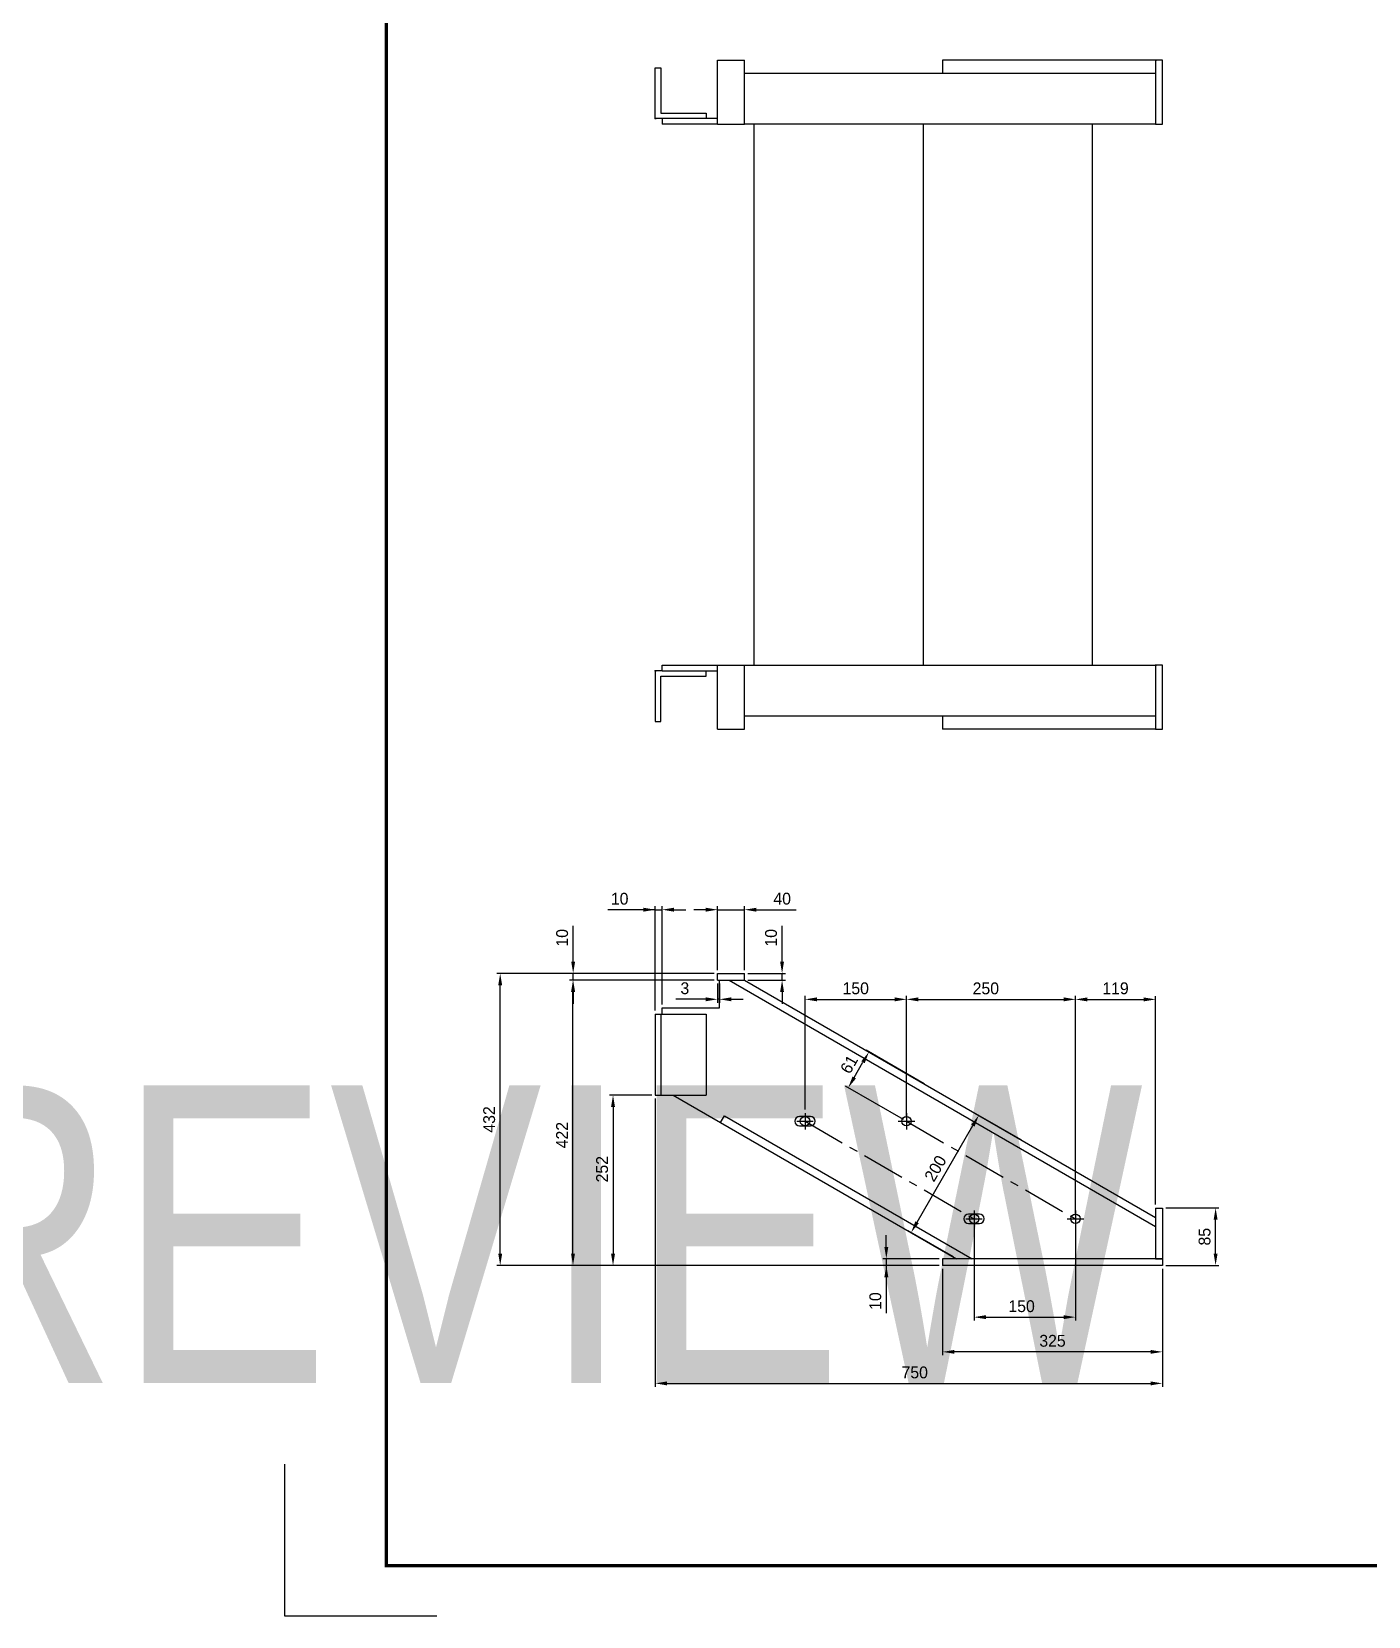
# Model space of a CAD drawing. Header units: millimetres. Extents: x 0 to 16187, y -20471 to 6290.
# Drawn here: x 12236.3 to 12631.7, y 2597.1 to 3066 of the extents above; entities that cross this region are included whole.
import ezdxf
from ezdxf.enums import TextEntityAlignment as Align

# ---------------------------------------------------------------- set-up
doc = ezdxf.new("R2018")
doc.units = ezdxf.units.MM
doc.header["$PDSIZE"] = -1
doc.linetypes.add('CENTERX2', pattern=[20.32, 12.7, -2.54, 2.54, -2.54])
doc.layers.add('BORDER1', color=3, linetype='Continuous')
doc.layers.add('BORDER2', color=7, linetype='Continuous')
doc.styles.add('ROMANC', font='ROMANC', dxfattribs={"height": 5})
doc.styles.add('ROMANS', font='ROMANS.shx', dxfattribs={"width": 0.8})
doc.styles.add('ROMANT', font='ROMANT', dxfattribs={"height": 4})
doc.dimstyles.new('AM_ISO', dxfattribs={"dimtxt": 3.5, "dimasz": 3.5, "dimexe": 1, "dimexo": 1, "dimgap": 1.5, "dimtad": 1, "dimdsep": 46, "dimtxsty": 'Standard', "dimcen": 0, "dimclrd": 1, "dimclre": 1, "dimclrt": 1, "dimadec": 0, "dimazin": 2, "dimtp": 0.1, "dimtm": 0.1, "dimtfac": 0.71, "dimtdec": 3, "dimtmove": 0, "dimatfit": 3, "dimfxl": 1, "dimlwd": -1, "dimlwe": -1, "dimarcsym": 1})

# ---------------------------------------------------------------- blocks, each defined once
blk = doc.blocks.new('*U609')
at = {"layer": 'BORDER1', "color": 154, "true_color": 0x1859a9, "const_width": 1}
blk.add_lwpolyline([(1.81, 811), (1144, 811), (1144, 0), (0, 0), (0, 811)], close=True, dxfattribs=at)
at = {"layer": 'BORDER2'}
blk.add_lwpolyline([(15, -15), (-30, -15), (-30, 30)], dxfattribs=at)
at = {"layer": 'BORDER2', "flags": 8}
for tag, height, style, p in [('REV-A', 3.24, 'ROMANS', (986.93, 140.25)), ('RE-A', 8.06, 'ROMANT', (1084.63, 7.17))]:
    blk.add_attdef(tag, text='', height=height, dxfattribs=dict(at, style=style)).set_placement(p, align=Align.CENTER)
at = {"layer": 'BORDER2', "style": 'ROMANS', "width": 3.830216}
blk.add_attdef('DATE-A', text='', height=3.24, dxfattribs=at).set_placement((995.51, 140.25), (1008.51, 140.25), align=Align.FIT)
at = {"layer": 'BORDER2'}
for tag, height, style, p in [('DRN-A', 3.24, 'ROMANS', (1018.38, 140.25)), ('CHD-A', 3.24, 'ROMANS', (1032.35, 140.25)), ('APD-A', 3.24, 'ROMANS', (1046.64, 140.25)), ('CONS_CONT_VEND', 4.2, 'ROMANC', (1061.39, 72.83))]:
    blk.add_attdef(tag, text='', height=height, dxfattribs=dict(at, style=style)).set_placement(p, align=Align.CENTER)
at = {"layer": 'BORDER2', "style": 'ROMANS', "width": 0.8}
for tag, p, height in [('1:X', (997.23, 122.55), 3.5), ('LOC', (1042.74, 122.55), 3.5), ('PROJ_NO', (1118.64, 122.55), 3.5), ('CONS_DRG_NO', (1011, 63), 3)]:
    blk.add_attdef(tag, p, '', height=height, dxfattribs=at)
at = {"layer": 'BORDER2', "lineweight": 30, "width": 0.8, "flags": 104}
blk.add_attdef('COMMENTS-A', text='', height=2.2, dxfattribs=at).set_placement((1055.21, 142.07), align=Align.MIDDLE_LEFT)
at = {"layer": 'BORDER2', "style": 'ROMANS', "width": 0.8}
for tag, p in [('PROJECT_TITLE_1', (1061.07, 55.35)), ('PROJECT_TITLE_2', (1061.07, 49.3))]:
    blk.add_attdef(tag, text='', height=3.5, dxfattribs=at).set_placement(p, align=Align.MIDDLE)
at = {"layer": 'BORDER2', "style": 'ROMANT', "width": 0.8}
for tag, p in [('DRG_TITLE_1', (1061.07, 36.31)), ('DRG_TITLE_2', (1061.07, 28.31)), ('DRG_TITLE_3', (1061.07, 20.31))]:
    blk.add_attdef(tag, text='', height=5, dxfattribs=at).set_placement(p, align=Align.CENTER)
at = {"layer": 'BORDER2', "style": 'ROMANT'}
for tag, p in [('AR', (995, 7.17)), ('PA', (1011.74, 7.17)), ('DC', (1028.45, 7.17)), ('TS', (1120.84, 7.17))]:
    blk.add_attdef(tag, p, '', height=8.06, dxfattribs=at)
for tag, p in [('SRNO', (1074.7, 7.17)), ('SH', (1115.8, 7.18))]:
    blk.add_attdef(tag, text='', height=8.06, dxfattribs=at).set_placement(p, align=Align.RIGHT)
at = {"layer": 'BORDER2', "style": 'ROMANS', "flags": 2}
blk.add_attdef('TB_VERSION', text='', height=2, dxfattribs=at).set_placement((1, -1), align=Align.TOP_LEFT)
blk = doc.blocks.new('*D4231')
at = {"color": 1, "linetype": 'ByBlock'}
for p, q in [((12420.82, 2750.35), (12420.82, 2665.05)), ((12570.82, 2699.95), (12570.82, 2665.05)), ((12424.32, 2666.05), (12567.32, 2666.05))]:
    blk.add_line(p, q, dxfattribs=at)
at = {"color": 1}
for points in [[(12424.32, 2666.63), (12424.32, 2665.46), (12420.82, 2666.05)], [(12567.32, 2665.46), (12567.32, 2666.63), (12570.82, 2666.05)]]:
    blk.add_solid(points, dxfattribs=at)
at = {"layer": 'Defpoints', "color": 0}
for p in [(12420.82, 2751.35), (12570.82, 2700.95), (12570.82, 2666.05)]:
    blk.add_point(p, dxfattribs=at)
at = {"color": 1, "insert": (12497.56, 2671.05), "char_height": 3.5, "attachment_point": 2}
blk.add_mtext('750', dxfattribs=at)
blk = doc.blocks.new('*D4232')
at = {"color": 1, "linetype": 'ByBlock'}
for p, q in [((12419.82, 2751.35), (12407.31, 2751.35)), ((12408.31, 2747.85), (12408.31, 2704.45)), ((12504.82, 2700.95), (12407.31, 2700.95))]:
    blk.add_line(p, q, dxfattribs=at)
at = {"color": 1}
for points in [[(12408.9, 2747.85), (12407.73, 2747.85), (12408.31, 2751.35)], [(12407.73, 2704.45), (12408.9, 2704.45), (12408.31, 2700.95)]]:
    blk.add_solid(points, dxfattribs=at)
at = {"layer": 'Defpoints', "color": 0}
for p in [(12420.82, 2751.35), (12408.31, 2700.95), (12505.82, 2700.95)]:
    blk.add_point(p, dxfattribs=at)
at = {"color": 1, "insert": (12403.31, 2729.42), "char_height": 3.5, "attachment_point": 2, "rotation": 90}
blk.add_mtext('252', dxfattribs=at)
blk = doc.blocks.new('*D4233')
at = {"color": 1, "linetype": 'ByBlock'}
for p, q in [((12438.23, 2785.35), (12395.47, 2785.35)), ((12396.47, 2704.45), (12396.47, 2781.85)), ((12504.82, 2700.95), (12395.47, 2700.95))]:
    blk.add_line(p, q, dxfattribs=at)
at = {"color": 1}
for points in [[(12397.05, 2781.85), (12395.89, 2781.85), (12396.47, 2785.35)], [(12395.89, 2704.45), (12397.05, 2704.45), (12396.47, 2700.95)]]:
    blk.add_solid(points, dxfattribs=at)
at = {"layer": 'Defpoints', "color": 0}
for p in [(12396.47, 2785.35), (12439.23, 2785.35), (12505.82, 2700.95)]:
    blk.add_point(p, dxfattribs=at)
at = {"color": 1, "insert": (12391.47, 2739.51), "char_height": 3.5, "attachment_point": 2, "rotation": 90}
blk.add_mtext('422', dxfattribs=at)
blk = doc.blocks.new('*D4234')
at = {"color": 1, "linetype": 'ByBlock'}
for p, q in [((12515.11, 2713.75), (12515.11, 2684.65)), ((12545.11, 2713.75), (12545.11, 2684.65)), ((12518.61, 2685.65), (12541.61, 2685.65))]:
    blk.add_line(p, q, dxfattribs=at)
at = {"color": 1}
for points in [[(12518.61, 2686.23), (12518.61, 2685.07), (12515.11, 2685.65)], [(12541.61, 2685.07), (12541.61, 2686.23), (12545.11, 2685.65)]]:
    blk.add_solid(points, dxfattribs=at)
at = {"layer": 'Defpoints', "color": 0}
for p in [(12515.11, 2714.75), (12545.11, 2714.75), (12545.11, 2685.65)]:
    blk.add_point(p, dxfattribs=at)
at = {"color": 1, "insert": (12529.18, 2690.65), "char_height": 3.5, "attachment_point": 2}
blk.add_mtext('150', dxfattribs=at)
blk = doc.blocks.new('*D4238')
at = {"color": 1, "linetype": 'ByBlock'}
for p, q in [((12420.82, 2806.21), (12406.73, 2806.21)), ((12417.32, 2806.21), (12413.82, 2806.21)), ((12420.82, 2776.35), (12420.82, 2807.21)), ((12420.82, 2806.21), (12422.82, 2806.21)), ((12422.82, 2778.15), (12422.82, 2807.21)), ((12426.32, 2806.21), (12429.82, 2806.21))]:
    blk.add_line(p, q, dxfattribs=at)
at = {"color": 1}
for points in [[(12417.32, 2805.63), (12417.32, 2806.79), (12420.82, 2806.21)], [(12426.32, 2806.79), (12426.32, 2805.63), (12422.82, 2806.21)]]:
    blk.add_solid(points, dxfattribs=at)
at = {"layer": 'Defpoints', "color": 0}
for p in [(12422.82, 2806.21), (12422.82, 2777.15), (12420.82, 2775.35)]:
    blk.add_point(p, dxfattribs=at)
at = {"color": 1, "insert": (12410.28, 2811.21), "char_height": 3.5, "attachment_point": 2}
blk.add_mtext('10', dxfattribs=at)
blk = doc.blocks.new('*D4239')
at = {"color": 1, "linetype": 'ByBlock'}
for p, q in [((12495.11, 2744.61), (12495.11, 2780.68)), ((12545.11, 2715.75), (12545.11, 2780.68)), ((12498.61, 2779.68), (12541.61, 2779.68))]:
    blk.add_line(p, q, dxfattribs=at)
at = {"color": 1}
for points in [[(12498.61, 2780.26), (12498.61, 2779.1), (12495.11, 2779.68)], [(12541.61, 2779.1), (12541.61, 2780.26), (12545.11, 2779.68)]]:
    blk.add_solid(points, dxfattribs=at)
at = {"layer": 'Defpoints', "color": 0}
for p in [(12545.11, 2779.68), (12495.11, 2743.61), (12545.11, 2714.75)]:
    blk.add_point(p, dxfattribs=at)
at = {"color": 1, "insert": (12518.6, 2784.68), "char_height": 3.5, "attachment_point": 2}
blk.add_mtext('250', dxfattribs=at)
blk = doc.blocks.new('*D4355')
at = {"color": 1, "linetype": 'ByBlock'}
for p, q in [((12571.82, 2717.95), (12587.57, 2717.95)), ((12586.57, 2704.45), (12586.57, 2714.45)), ((12571.82, 2700.95), (12587.57, 2700.95))]:
    blk.add_line(p, q, dxfattribs=at)
at = {"color": 1}
for points in [[(12587.15, 2714.45), (12585.99, 2714.45), (12586.57, 2717.95)], [(12585.99, 2704.45), (12587.15, 2704.45), (12586.57, 2700.95)]]:
    blk.add_solid(points, dxfattribs=at)
at = {"layer": 'Defpoints', "color": 0}
for p in [(12570.82, 2717.95), (12586.57, 2717.95), (12570.82, 2700.95)]:
    blk.add_point(p, dxfattribs=at)
at = {"color": 1, "insert": (12583.32, 2709.45), "char_height": 3.5, "attachment_point": 5, "rotation": 90}
blk.add_mtext('85', dxfattribs=at)
blk = doc.blocks.new('*D4356')
at = {"color": 1, "linetype": 'ByBlock'}
for p, q in [((12438.23, 2787.35), (12373.94, 2787.35)), ((12374.94, 2704.45), (12374.94, 2783.85)), ((12504.82, 2700.95), (12373.94, 2700.95))]:
    blk.add_line(p, q, dxfattribs=at)
at = {"color": 1}
for points in [[(12375.52, 2783.85), (12374.36, 2783.85), (12374.94, 2787.35)], [(12374.36, 2704.45), (12375.52, 2704.45), (12374.94, 2700.95)]]:
    blk.add_solid(points, dxfattribs=at)
at = {"layer": 'Defpoints', "color": 0}
for p in [(12374.94, 2787.35), (12439.23, 2787.35), (12505.82, 2700.95)]:
    blk.add_point(p, dxfattribs=at)
at = {"color": 1, "insert": (12371.69, 2744.15), "char_height": 3.5, "attachment_point": 5, "rotation": 90}
blk.add_mtext('432', dxfattribs=at)
blk = doc.blocks.new('*D4357')
at = {"color": 1, "linetype": 'ByBlock'}
for p, q in [((12396.52, 2790.85), (12396.52, 2801.43)), ((12438.23, 2787.35), (12395.52, 2787.35)), ((12438.23, 2785.35), (12395.52, 2785.35)), ((12396.52, 2785.35), (12396.52, 2787.35)), ((12396.52, 2781.85), (12396.52, 2778.35))]:
    blk.add_line(p, q, dxfattribs=at)
at = {"color": 1}
for points in [[(12395.94, 2790.85), (12397.1, 2790.85), (12396.52, 2787.35)], [(12397.1, 2781.85), (12395.94, 2781.85), (12396.52, 2785.35)]]:
    blk.add_solid(points, dxfattribs=at)
at = {"layer": 'Defpoints', "color": 0}
for p in [(12396.52, 2787.35), (12439.23, 2787.35), (12439.23, 2785.35)]:
    blk.add_point(p, dxfattribs=at)
at = {"color": 1, "insert": (12393.27, 2797.89), "char_height": 3.5, "attachment_point": 5, "rotation": 90}
blk.add_mtext('10', dxfattribs=at)
blk = doc.blocks.new('*D4358')
at = {"color": 1, "linetype": 'ByBlock'}
for p, q in [((12500.34, 2754.68), (12483.15, 2764.61)), ((12479.66, 2756.57), (12482.26, 2761.08)), ((12494.24, 2744.11), (12477.05, 2754.04))]:
    blk.add_line(p, q, dxfattribs=at)
at = {"color": 1}
for points in [[(12482.77, 2760.79), (12481.76, 2761.37), (12484.01, 2764.11)], [(12479.16, 2756.87), (12480.17, 2756.28), (12477.91, 2753.54)]]:
    blk.add_solid(points, dxfattribs=at)
at = {"layer": 'Defpoints', "color": 0}
for p in [(12484.01, 2764.11), (12501.21, 2754.18), (12495.11, 2743.61)]:
    blk.add_point(p, dxfattribs=at)
at = {"color": 1, "insert": (12478.15, 2760.45), "char_height": 3.5, "attachment_point": 5, "rotation": 60}
blk.add_mtext('61', dxfattribs=at)
blk = doc.blocks.new('*D4359')
at = {"color": 1, "linetype": 'ByBlock'}
for p, q in [((12465.11, 2747.06), (12465.11, 2780.68)), ((12495.11, 2747.06), (12495.11, 2780.68)), ((12468.61, 2779.68), (12491.61, 2779.68))]:
    blk.add_line(p, q, dxfattribs=at)
at = {"color": 1}
for points in [[(12468.61, 2780.26), (12468.61, 2779.1), (12465.11, 2779.68)], [(12491.61, 2779.1), (12491.61, 2780.26), (12495.11, 2779.68)]]:
    blk.add_solid(points, dxfattribs=at)
at = {"layer": 'Defpoints', "color": 0}
for p in [(12495.11, 2779.68), (12465.11, 2746.06), (12495.11, 2746.06)]:
    blk.add_point(p, dxfattribs=at)
at = {"color": 1, "insert": (12480.11, 2782.93), "char_height": 3.5, "attachment_point": 5}
blk.add_mtext('150', dxfattribs=at)
blk = doc.blocks.new('*D4377')
at = {"color": 1, "linetype": 'ByBlock'}
for p, q in [((12529.08, 2738.09), (12515.64, 2745.85)), ((12498.26, 2713.74), (12514.76, 2742.32)), ((12509.08, 2703.45), (12495.64, 2711.21))]:
    blk.add_line(p, q, dxfattribs=at)
at = {"color": 1}
for points in [[(12515.26, 2742.02), (12514.25, 2742.61), (12516.51, 2745.35)], [(12497.75, 2714.03), (12498.76, 2713.44), (12496.51, 2710.71)]]:
    blk.add_solid(points, dxfattribs=at)
at = {"layer": 'Defpoints', "color": 0}
for p in [(12516.51, 2745.35), (12529.95, 2737.59), (12509.95, 2702.95)]:
    blk.add_point(p, dxfattribs=at)
at = {"color": 1, "insert": (12503.69, 2729.65), "char_height": 3.5, "attachment_point": 5, "rotation": 60}
blk.add_mtext('200', dxfattribs=at)
blk = doc.blocks.new('*D4412')
at = {"color": 1, "linetype": 'ByBlock'}
for p, q in [((12435.73, 2806.21), (12432.23, 2806.21)), ((12439.23, 2788.35), (12439.23, 2807.21)), ((12439.23, 2806.21), (12447.23, 2806.21)), ((12447.23, 2788.35), (12447.23, 2807.21)), ((12450.73, 2806.21), (12462.48, 2806.21))]:
    blk.add_line(p, q, dxfattribs=at)
at = {"color": 1}
for points in [[(12435.73, 2805.63), (12435.73, 2806.79), (12439.23, 2806.21)], [(12450.73, 2806.79), (12450.73, 2805.63), (12447.23, 2806.21)]]:
    blk.add_solid(points, dxfattribs=at)
at = {"layer": 'Defpoints', "color": 0}
for p in [(12447.23, 2806.21), (12439.23, 2787.35), (12447.23, 2787.35)]:
    blk.add_point(p, dxfattribs=at)
at = {"color": 1, "insert": (12458.35, 2809.46), "char_height": 3.5, "attachment_point": 5}
blk.add_mtext('40', dxfattribs=at)
blk = doc.blocks.new('*D4413')
at = {"color": 1, "linetype": 'ByBlock'}
for p, q in [((12439.23, 2784.35), (12439.23, 2778.7)), ((12439.82, 2784.35), (12439.82, 2778.7)), ((12435.73, 2779.7), (12426.89, 2779.7)), ((12439.82, 2779.7), (12439.23, 2779.7)), ((12443.32, 2779.7), (12446.82, 2779.7))]:
    blk.add_line(p, q, dxfattribs=at)
at = {"color": 1}
for points in [[(12435.73, 2779.12), (12435.73, 2780.28), (12439.23, 2779.7)], [(12443.32, 2780.28), (12443.32, 2779.12), (12439.82, 2779.7)]]:
    blk.add_solid(points, dxfattribs=at)
at = {"layer": 'Defpoints', "color": 0}
for p in [(12439.23, 2785.35), (12439.82, 2785.35), (12439.23, 2779.7)]:
    blk.add_point(p, dxfattribs=at)
at = {"color": 1, "insert": (12429.56, 2782.95), "char_height": 3.5, "attachment_point": 5}
blk.add_mtext('3', dxfattribs=at)
blk = doc.blocks.new('*D4415')
at = {"color": 1, "linetype": 'ByBlock'}
for p, q in [((12458.32, 2790.85), (12458.32, 2801.43)), ((12448.23, 2787.35), (12459.32, 2787.35)), ((12448.23, 2785.35), (12459.32, 2785.35)), ((12458.32, 2785.35), (12458.32, 2787.35)), ((12458.32, 2781.85), (12458.32, 2778.35))]:
    blk.add_line(p, q, dxfattribs=at)
at = {"color": 1}
for points in [[(12457.74, 2790.85), (12458.9, 2790.85), (12458.32, 2787.35)], [(12458.9, 2781.85), (12457.74, 2781.85), (12458.32, 2785.35)]]:
    blk.add_solid(points, dxfattribs=at)
at = {"layer": 'Defpoints', "color": 0}
for p in [(12447.23, 2787.35), (12447.23, 2785.35), (12458.32, 2787.35)]:
    blk.add_point(p, dxfattribs=at)
at = {"color": 1, "insert": (12455.07, 2797.89), "char_height": 3.5, "attachment_point": 5, "rotation": 90}
blk.add_mtext('10', dxfattribs=at)
blk = doc.blocks.new('*D4424')
at = {"color": 1, "linetype": 'ByBlock'}
for p, q in [((12505.82, 2699.95), (12505.82, 2674.38)), ((12570.82, 2699.95), (12570.82, 2674.38)), ((12567.32, 2675.38), (12509.32, 2675.38))]:
    blk.add_line(p, q, dxfattribs=at)
at = {"color": 1}
for points in [[(12509.32, 2675.96), (12509.32, 2674.8), (12505.82, 2675.38)], [(12567.32, 2674.8), (12567.32, 2675.96), (12570.82, 2675.38)]]:
    blk.add_solid(points, dxfattribs=at)
at = {"layer": 'Defpoints', "color": 0}
for p in [(12505.82, 2700.95), (12570.82, 2700.95), (12505.82, 2675.38)]:
    blk.add_point(p, dxfattribs=at)
at = {"color": 1, "insert": (12538.32, 2678.63), "char_height": 3.5, "attachment_point": 5}
blk.add_mtext('325', dxfattribs=at)
blk = doc.blocks.new('*D4425')
at = {"color": 1, "linetype": 'ByBlock'}
for p, q in [((12545.11, 2718.19), (12545.11, 2780.67)), ((12568.82, 2718.95), (12568.82, 2780.67)), ((12548.61, 2779.67), (12565.32, 2779.67))]:
    blk.add_line(p, q, dxfattribs=at)
at = {"color": 1}
for points in [[(12548.61, 2780.25), (12548.61, 2779.08), (12545.11, 2779.67)], [(12565.32, 2779.08), (12565.32, 2780.25), (12568.82, 2779.67)]]:
    blk.add_solid(points, dxfattribs=at)
at = {"layer": 'Defpoints', "color": 0}
for p in [(12568.82, 2779.67), (12545.11, 2717.19), (12568.82, 2717.95)]:
    blk.add_point(p, dxfattribs=at)
at = {"color": 1, "insert": (12556.96, 2782.92), "char_height": 3.5, "attachment_point": 5}
blk.add_mtext('119', dxfattribs=at)
blk = doc.blocks.new('*D4426')
at = {"color": 1, "linetype": 'ByBlock'}
for p, q in [((12489.16, 2706.45), (12489.16, 2709.95)), ((12504.82, 2702.95), (12488.16, 2702.95)), ((12504.82, 2700.95), (12488.16, 2700.95)), ((12489.16, 2702.95), (12489.16, 2700.95)), ((12489.16, 2700.95), (12489.16, 2686.86)), ((12489.16, 2697.45), (12489.16, 2693.95))]:
    blk.add_line(p, q, dxfattribs=at)
at = {"color": 1}
for points in [[(12488.58, 2706.45), (12489.75, 2706.45), (12489.16, 2702.95)], [(12489.75, 2697.45), (12488.58, 2697.45), (12489.16, 2700.95)]]:
    blk.add_solid(points, dxfattribs=at)
at = {"layer": 'Defpoints', "color": 0}
for p in [(12489.16, 2700.95), (12505.82, 2702.95), (12505.82, 2700.95)]:
    blk.add_point(p, dxfattribs=at)
at = {"color": 1, "insert": (12485.91, 2690.4), "char_height": 3.5, "attachment_point": 5, "rotation": 90}
blk.add_mtext('10', dxfattribs=at)

msp = doc.modelspace()

# ---------------------------------------------------------------- linework, layer by layer
at = {"color": 7, "linetype": 'Continuous', "lineweight": 25}
for p, q in [((12439.22769, 3057.59485), (12447.22769, 3057.59485)), ((12439.22769, 3038.59485), (12439.22769, 3057.59485)), ((12447.22769, 3038.59485), (12447.22769, 3057.59485)), ((12568.81766, 3057.59485), (12505.81766, 3057.59485)), ((12505.81766, 3057.59485), (12505.81766, 3053.59485)), ((12570.81766, 3057.59485), (12568.81766, 3057.59485)), ((12568.81766, 3057.59485), (12568.81766, 3038.59485)), ((12570.81766, 3038.59485), (12570.81766, 3057.59485)), ((12420.81766, 3040.29485), (12420.81766, 3055.29485)), ((12420.81766, 3055.29485), (12422.41766, 3055.29485)), ((12422.41766, 3055.29485), (12422.41766, 3041.89485)), ((12568.81766, 3053.59485), (12447.22769, 3053.59485)), ((12422.81766, 3040.29485), (12420.81766, 3040.29485)), ((12422.41766, 3041.89485), (12435.81766, 3041.89485)), ((12422.81766, 3040.29485), (12422.81766, 3038.59485)), ((12439.22769, 3040.29485), (12422.81766, 3040.29485)), ((12439.22769, 3038.59485), (12422.81766, 3038.59485)), ((12435.81766, 3041.89485), (12435.81766, 3040.29485)), ((12439.22769, 3038.59485), (12447.22769, 3038.59485)), ((12568.81766, 3038.59485), (12447.22769, 3038.59485)), ((12450.11048, 2878.59485), (12450.11048, 3038.59485)), ((12500.11048, 2878.59485), (12500.11048, 3038.59485)), ((12550.11048, 2878.59485), (12550.11048, 3038.59485)), ((12568.81766, 3038.59485), (12570.81766, 3038.59485)), ((12420.81766, 2876.89485), (12420.81766, 2861.89485)), ((12422.81766, 2876.89485), (12420.81766, 2876.89485)), ((12422.41766, 2875.29485), (12435.81766, 2875.29485)), ((12422.41766, 2861.89485), (12422.41766, 2875.29485)), ((12422.81766, 2876.89485), (12422.81766, 2878.59485)), ((12422.81766, 2878.59485), (12439.22769, 2878.59485)), ((12422.81766, 2876.89485), (12439.22769, 2876.89485)), ((12435.81766, 2875.29485), (12435.81766, 2876.89485)), ((12439.22769, 2859.59485), (12439.22769, 2878.59485)), ((12439.22769, 2878.59485), (12447.22769, 2878.59485)), ((12447.22769, 2859.59485), (12447.22769, 2878.59485)), ((12447.22769, 2878.59485), (12568.81766, 2878.59485)), ((12568.81766, 2878.59485), (12568.81766, 2859.59485)), ((12570.81766, 2878.59485), (12568.81766, 2878.59485)), ((12570.81766, 2859.59485), (12570.81766, 2878.59485)), ((12420.81766, 2861.89485), (12422.41766, 2861.89485)), ((12447.22769, 2863.59485), (12568.81766, 2863.59485)), ((12505.81766, 2863.59485), (12505.81766, 2859.59485)), ((12439.22769, 2859.59485), (12447.22769, 2859.59485)), ((12568.81766, 2859.59485), (12505.81766, 2859.59485)), ((12568.81766, 2859.59485), (12570.81766, 2859.59485)), ((12439.22769, 2785.34639), (12439.22769, 2787.34639)), ((12439.22769, 2787.34639), (12447.22769, 2787.34639)), ((12439.22769, 2785.34639), (12447.22769, 2785.34639)), ((12439.81766, 2777.14639), (12439.81766, 2785.34639)), ((12442.62769, 2785.34639), (12568.81766, 2712.49058)), ((12447.22769, 2785.34639), (12447.22769, 2787.34639)), ((12447.22769, 2785.34639), (12568.81766, 2715.14639)), ((12422.81766, 2775.34639), (12422.81766, 2777.14639)), ((12422.81766, 2777.14639), (12439.81766, 2777.14639)), ((12420.81766, 2775.34639), (12420.81766, 2751.34639)), ((12420.81766, 2775.34639), (12422.41766, 2775.34639)), ((12422.41766, 2775.34639), (12422.41766, 2751.34639)), ((12422.41766, 2775.34639), (12435.81766, 2775.34639)), ((12435.81766, 2775.34639), (12435.81766, 2751.34639)), ((12420.81766, 2751.34639), (12422.41766, 2751.34639)), ((12422.41766, 2751.34639), (12435.81766, 2751.34639)), ((12426.11742, 2751.34639), (12440.13817, 2743.25151)), ((12440.13817, 2743.25151), (12441.28817, 2745.24337)), ((12440.13817, 2743.25151), (12509.94868, 2702.94639)), ((12441.28817, 2745.24337), (12514.54868, 2702.94639)), ((12466.71048, 2745.01391), (12463.51048, 2745.01391)), ((12463.51048, 2742.21391), (12466.71048, 2742.21391)), ((12516.71048, 2716.14639), (12513.51048, 2716.14639)), ((12568.81766, 2717.94639), (12568.81766, 2702.94639)), ((12568.81766, 2717.94639), (12570.81766, 2717.94639)), ((12570.81766, 2717.94639), (12570.81766, 2702.94639)), ((12513.51048, 2713.34639), (12516.71048, 2713.34639)), ((12505.81766, 2702.94639), (12505.81766, 2700.94639)), ((12570.81766, 2702.94639), (12505.81766, 2702.94639)), ((12570.81766, 2700.94639), (12505.81766, 2700.94639)), ((12568.81766, 2702.94639), (12570.81766, 2702.94639)), ((12570.81766, 2702.94639), (12570.81766, 2700.94639))]:
    msp.add_line(p, q, dxfattribs=at)
at = {"color": 7, "linetype": 'Continuous'}
for p, q in [((12568.81766, 3057.59485), (12568.81766, 3057.45939)), ((12568.81766, 3057.59485), (12569.08857, 3057.59485)), ((12420.81766, 3040.29485), (12420.81766, 3040.4303)), ((12420.81766, 3040.29485), (12421.08857, 3040.29485)), ((12420.81766, 2876.89485), (12420.81766, 2876.75939)), ((12420.81766, 2876.89485), (12421.08857, 2876.89485)), ((12568.81766, 2878.59485), (12568.81766, 2878.45939)), ((12568.81766, 2878.59485), (12569.08857, 2878.59485))]:
    msp.add_line(p, q, dxfattribs=at)
at = {"color": 3, "linetype": 'CENTERX2'}
for p, q in [((12462.66783, 2743.61391), (12467.55313, 2743.61391)), ((12465.11048, 2746.05656), (12465.11048, 2741.17125)), ((12465.11048, 2743.61391), (12515.11048, 2714.74639)), ((12492.66783, 2743.61391), (12497.55313, 2743.61391)), ((12495.11048, 2746.05656), (12495.11048, 2741.17125)), ((12495.11048, 2743.61391), (12545.11048, 2714.74639)), ((12515.11048, 2717.18905), (12515.11048, 2712.30374)), ((12545.11048, 2717.18905), (12545.11048, 2712.30374)), ((12512.66783, 2714.74639), (12517.55313, 2714.74639)), ((12542.66783, 2714.74639), (12547.55313, 2714.74639))]:
    msp.add_line(p, q, dxfattribs=at)
at = {"color": 7, "linetype": 'Continuous', "lineweight": 25}
for centre in [(12465.11048, 2743.61391), (12495.11048, 2743.61391), (12515.11048, 2714.74639), (12545.11048, 2714.74639)]:
    msp.add_circle(centre, 1.4, dxfattribs=at)
for centre, start, end in [((12463.51048, 2743.61391), 90, 270), ((12466.71048, 2743.61391), 270, 90), ((12513.51048, 2714.74639), 90, 270), ((12516.71048, 2714.74639), 270, 90)]:
    msp.add_arc(centre, 1.4, start, end, dxfattribs=at)
at = {"color": 7, "linetype": 'Continuous'}
for p in [(12568.81766, 3057.59485), (12420.81766, 3040.29485), (12420.81766, 2876.89485), (12568.81766, 2878.59485)]:
    msp.add_point(p, dxfattribs=at)

# ---------------------------------------------------------------- block references
at = {"layer": 'BORDER1'}
ref = msp.add_blockref('*U609', (10536.99468, 2612.13313), dxfattribs=at)
lines = msp.add_mtext('\\W0.80000;ISSUED FOR REVIEW\\P', dxfattribs={"layer": 'BORDER2', "insert": (11592.20465, 2754.20756), "char_height": 88, "attachment_point": 1})
ref.add_attrib('COMMENTS-A', '', (11592.20465, 2754.20756), dxfattribs={"flags": 104}).embed_mtext(lines)
msp.add_blockref('*U609', (12341.21526, 2612.13313), dxfattribs=at)

# ---------------------------------------------------------------- dimensions: what is measured, and where the dimension line sits
for base, p1, p2, picture, middle in [((12422.81766, 2806.20851), (12420.81766, 2775.34639), (12422.81766, 2777.14639), '*D4238', (12410.27599, 2806.20851)), ((12545.11048, 2779.68137), (12495.11048, 2743.61391), (12545.11048, 2714.74639), '*D4239', (12518.59807, 2779.68137)), ((12570.81766, 2666.04589), (12420.81766, 2751.34639), (12570.81766, 2700.94639), '*D4231', (12497.56063, 2666.04589)), ((12505.81766, 2675.38008), (12570.81766, 2700.94639), (12505.81766, 2700.94639), '*D4424', (12538.31766, 2675.38008))]:
    dim = msp.add_linear_dim(base=base, p1=p1, p2=p2, dimstyle='AM_ISO', override={"dimtxt": 3.5, "dimlfac": 5})
    dim.commit()
    dim.dimension.update_dxf_attribs({"geometry": picture, "text_midpoint": middle, "dimtype": 160})
for base, p1, p2, override, picture, middle in [((12447.22769, 2806.20851), (12439.22769, 2787.34639), (12447.22769, 2787.34639), {"dimtxt": 3.5, "dimlfac": 5}, '*D4412', (12458.35269, 2809.45851)), ((12439.22769, 2779.7006), (12439.81766, 2785.34639), (12439.22769, 2785.34639), {"dimtxt": 3.5, "dimdec": 0, "dimlfac": 5}, '*D4413', (12429.56103, 2782.9506)), ((12495.11048, 2779.68137), (12465.11048, 2746.05656), (12495.11048, 2746.05656), {"dimtxt": 3.5, "dimlfac": 5}, '*D4359', (12480.11048, 2782.93137)), ((12568.81766, 2779.66796), (12545.11048, 2717.18905), (12568.81766, 2717.94639), {"dimtxt": 3.5, "dimdec": 0, "dimlfac": 5}, '*D4425', (12556.96407, 2782.91796))]:
    dim = msp.add_linear_dim(base=base, p1=p1, p2=p2, dimstyle='AM_ISO', override=override)
    dim.commit()
    dim.dimension.update_dxf_attribs({"geometry": picture, "text_midpoint": middle})
for base, p1, p2, picture, middle in [((12396.51956, 2787.34639), (12439.22769, 2785.34639), (12439.22769, 2787.34639), '*D4357', (12393.26956, 2797.88806)), ((12458.31878, 2787.34639), (12447.22769, 2785.34639), (12447.22769, 2787.34639), '*D4415', (12455.06878, 2797.88806)), ((12374.93877, 2787.34639), (12505.81766, 2700.94639), (12439.22769, 2787.34639), '*D4356', (12371.68877, 2744.14639))]:
    dim = msp.add_linear_dim(base=base, p1=p1, p2=p2, angle=90, dimstyle='AM_ISO', override={"dimtxt": 3.5, "dimlfac": 5})
    dim.commit()
    dim.dimension.update_dxf_attribs({"geometry": picture, "text_midpoint": middle})
for base, p1, p2, angle, picture, middle in [((12396.47087, 2785.34639), (12505.81766, 2700.94639), (12439.22769, 2785.34639), 90, '*D4233', (12396.47087, 2739.50723)), ((12408.31444, 2700.94639), (12420.81766, 2751.34639), (12505.81766, 2700.94639), 90, '*D4232', (12408.31444, 2729.41772)), ((12586.57111, 2717.94639), (12570.81766, 2700.94639), (12570.81766, 2717.94639), 90, '*D4355', (12586.57111, 2709.44639)), ((12545.11048, 2685.65154), (12515.11048, 2714.74639), (12545.11048, 2714.74639), 0, '*D4234', (12529.18232, 2685.65154)), ((12489.16232, 2700.94639), (12505.81766, 2702.94639), (12505.81766, 2700.94639), 90, '*D4426', (12489.16232, 2690.40472))]:
    dim = msp.add_linear_dim(base=base, p1=p1, p2=p2, angle=angle, dimstyle='AM_ISO', override={"dimtxt": 3.5, "dimlfac": 5})
    dim.commit()
    dim.dimension.update_dxf_attribs({"geometry": picture, "text_midpoint": middle, "dimtype": 160})
for p1, p2, distance, picture, middle in [((12495.11048, 2743.61391), (12501.21048, 2754.17941), 19.85805, '*D4358', (12478.14832, 2760.45068)), ((12509.94868, 2702.94639), (12529.94868, 2737.58741), 15.51818, '*D4377', (12503.69496, 2729.65099))]:
    dim = msp.add_aligned_dim(p1=p1, p2=p2, distance=distance, dimstyle='AM_ISO', override={"dimtxt": 3.5, "dimlfac": 5})
    dim.commit()
    dim.dimension.update_dxf_attribs({"geometry": picture, "text_midpoint": middle})

doc.saveas('drawing.dxf')
